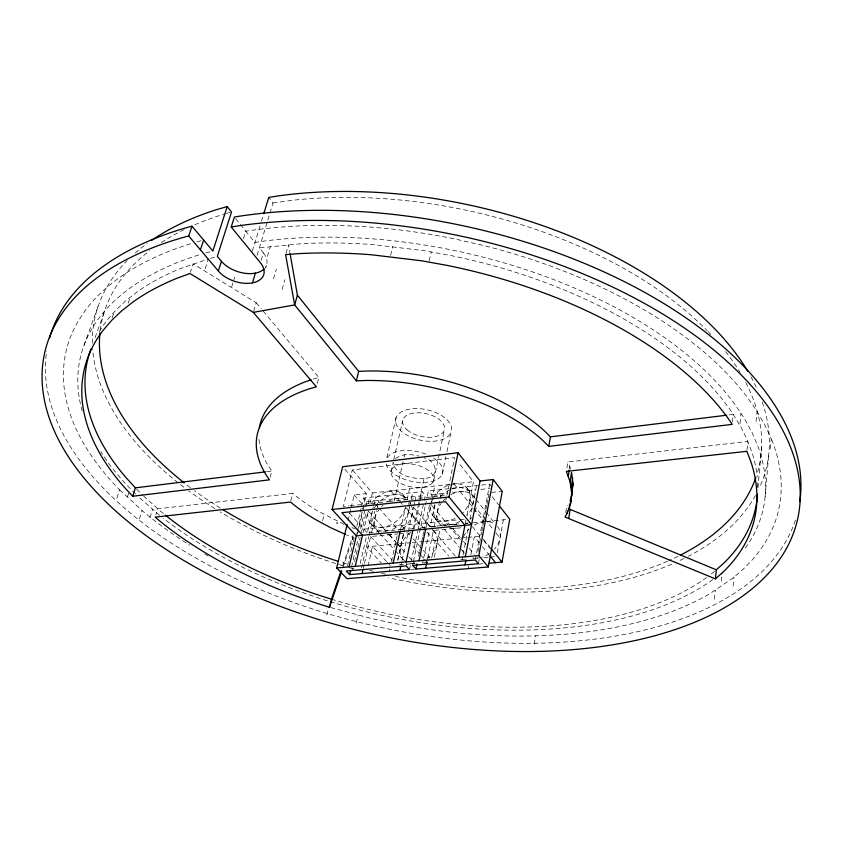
<?xml version="1.0" encoding="UTF-8"?>
<svg xmlns="http://www.w3.org/2000/svg" width="843" height="843" viewBox="0 0 843 843"><rect width="100%" height="100%" fill="white"/><g stroke="black" fill="none" stroke-linecap="round" stroke-linejoin="round"><path stroke-width="0.63" stroke-dasharray="4.21 3.16" d="M765.117 496.727L768.9 452.796M770.397 448.602L771.25 438.676L764.675 424.598L756.382 410.393A364.987 194.343 12.4 0 0 480.953 244.849L453.861 238.748A364.987 194.343 12.4 0 0 245.756 231.203L234.375 217.062M757.983 487.76L761.661 446.105M756.087 421.511L757.014 411.479M733.115 586.18L733.979 577.107M746.982 450.067L747.804 441.437L567.855 461.985L566.528 470.215M739.996 423.439L740.976 413.439M721.271 581.301L722.177 572.228M714.411 599.225L715.317 590.269M732.462 421.879L733.22 414.398L727.994 415.041M569.446 469.056L569.826 466.716L567.855 461.985M565.737 512.439L566.475 507.865L568.034 505.073M534.22 644.157L535.579 635.864L553.503 635.074A364.987 194.343 12.4 0 0 709.511 593.894L732.683 578.224L742.852 569.468A364.987 194.343 12.4 0 0 771.25 438.676M497.328 552.766L503.345 519.825M475.241 559.994L489.657 484.198L428.434 490.921L426.516 499.91M478.002 551.48L479.456 543.819M479.699 542.544L480.426 538.719M481.153 534.884L481.638 532.333M481.88 531.048L482.607 527.212M482.849 525.937L483.576 522.102M483.819 520.826L484.788 515.716M485.031 514.441L485.758 510.605M486 509.32L486.727 505.494M486.969 504.209L487.939 499.098M488.181 497.823L488.908 493.987M478.402 563.767L479.372 558.646M475.315 511.722L476.042 507.981L484.04 517.992M468.192 568.625L468.687 566.085M470.889 554.61L474.314 536.78L479.203 542.744M462.09 559.857L462.839 556.032M463.081 554.757L468.56 526.685M470.036 519.109L476.558 485.642M465.42 522.797L465.916 520.268M466.906 515.252L473.492 481.722L458.56 462.659M445.842 500.447L446.368 497.886M446.895 495.336L454.64 457.644L352.258 469.92L343.364 506.485L348.58 505.926M434.324 557.086L440.194 528.508M431.711 558.034L435.346 540.405L448.761 556.085M422.585 563.261L423.376 559.478M423.639 558.214L429.445 530.468M448.35 524.915L430.236 526.685L434.872 504.504M436.663 495.969L437.939 489.878M442.217 474.293L445.905 456.653M446.959 451.606L450.91 432.701A28.504 15.543 12.4 0 0 415.494 408.57A28.504 15.543 12.4 0 0 404.419 433.544A28.504 15.543 12.4 0 0 450.91 432.701M426.642 563.177L427.422 559.404M427.686 558.15L433.439 530.458L461.964 527.697M434.208 526.759L439.804 499.794M440.057 498.582L441.068 493.713M426.221 526.643L431.69 500.668M431.953 499.446L434.777 486.021M412.606 565.347L413.144 562.787M413.418 561.501L425.157 506.327M425.43 505.041L426.252 501.195M433.839 479.751L444.461 429.624M418.602 556.222L419.414 552.386M419.688 551.101L420.499 547.255M420.762 545.979L421.574 542.133M421.848 540.858L422.659 537.012M422.933 535.726L423.744 531.891M424.008 530.605L429.424 504.989M431.047 497.307L431.584 494.746L428.434 490.921M409.466 569.573L410.836 563.187M411.099 561.902L417.654 531.227M417.928 529.941L423.934 501.817M424.208 500.542L425.293 495.431L422.132 491.617L363.544 498.055L361.426 507.012M413.112 529.141L418.002 506.432M418.276 505.168L424.04 478.413C440.436 478.181 437.285 461.026 424.113 457.907M406.157 565.906L406.705 563.335M414.145 528.761L419.93 501.859M420.204 500.584L422.132 491.617M400.952 565.39L401.774 561.638M402.037 560.395L413.555 507.307M413.818 506.106L414.598 502.481M414.861 501.269L415.915 496.443M397.696 559.963L403.523 533.292M397.907 560.469L409.55 507.159M409.814 505.958L412.722 492.649M389.213 571.596L389.772 569.078M391.437 561.533L397.822 532.607M400.372 530.384L405.515 507.001M407.116 499.741L409.519 488.835M394.229 501.005L403.08 461.606M404.103 457.054L404.619 454.767L405.609 454.662L411.005 454.63L418.845 456.063M356.252 623.167L358.096 615.116M391.047 471.795L393.207 462.47M393.755 459.656L402.648 420.71M368.033 566.022L372.553 546.253L386.526 561.543M360.182 563.567L366.41 536.685M401.468 525.431L404.745 529.183L367.306 532.85L373.312 506.97M373.607 505.695L375.683 496.717M396.126 417.612L386.537 459.087A28.968 15.142 12.4 0 1 427.559 454.862M361.584 567.792L368.781 536.643M369.076 535.368L374.661 511.174M363.28 568.456L364.165 564.62M364.461 563.345L370.635 536.517L397.98 533.872M371.478 532.881L376.589 510.689M376.884 509.404L378.95 500.457M363.091 532.829L368.201 510.932L371.521 514.662M369.887 503.745L372.406 492.965L352.258 469.92M429.182 260.824L431.247 251.952M357.495 534.114L362.585 512.47M362.89 511.195L363.786 507.381M351.52 566.939L358.423 537.549M360.53 528.603L365.335 508.16M365.63 506.875L366.831 501.764L363.544 498.055M352.479 570.49L353.069 567.971M354.545 561.67L360.151 537.718M361.341 532.681L366.062 512.512M368.128 503.692L369.603 497.391M352.595 539.32L353.175 536.865M347.506 565.906L352.954 542.86M353.249 541.575L354.165 537.739M356.884 526.222L361.12 508.297M356.347 535.874L357.253 532.038M357.558 530.763L366.305 493.64L344.334 468.666M348.043 520.595L350.804 509.067M351.109 507.792L354.186 494.989L366.305 493.64M326.884 614.99L328.812 606.949M322.595 520.732L324.123 514.567M390.604 255.376L392.806 246.546M290.835 500.837L292.795 493.397L157.725 508.814L155.871 514.757M317.295 383.333L318.854 377.485L262.047 309.729M270.108 477.349L271.815 471.079L268.843 466.685A159.843 83.868 12.4 0 1 258.812 436.4M282.057 289.402L284.881 279.644M285.977 253.374L288.506 244.702L289.876 252.468M273.49 278.854L276.378 269.075M267.379 256.388L270.329 246.514M265.671 268.032L266.409 265.587M253.69 311.151L256.198 302.753L193.142 263.848L190.36 272.3M261.151 260.287L263.374 252.911L259.349 247.916L301.394 243.701A342.121 181.772 12.4 0 1 373.976 244.691L424.292 250.698L449.561 255.271A342.121 181.772 12.4 0 1 732.662 413.481L740.712 426.706L747.183 439.825L752.093 452.775A342.121 181.772 12.4 0 1 757.214 476.759M257.104 255.292L269.581 214.227M269.96 212.973L272.995 202.994L268.748 197.483M252.32 251.088L261.088 222.478M261.467 221.224L263.385 214.976M231.709 286.81L234.712 277.136M243.437 238.622L245.756 231.203L254.965 242.468L263.733 241.109A349.729 185.945 12.4 0 1 735.665 405.409L744.643 418.982L751.998 432.48L757.731 445.842A349.729 185.945 12.4 0 1 743.663 550.184M149.97 517.707L152.583 509.404M139.464 518.877L142.098 510.605M205.186 268.696L208.326 258.991L180.149 268.675A342.121 181.772 12.4 0 0 136.682 292.258L125.101 301.383L115.006 311.014L106.387 321.109A342.121 181.772 12.4 0 0 99.263 331.594M127.462 496.864L129.4 490.879M116.882 498.213L119.632 489.857A364.987 194.343 12.4 0 1 77.883 321.636L85.333 310.329A364.987 194.343 12.4 0 1 191.919 243.364M342.827 565.569L352.943 535.705M342.943 567.729L353.206 537.507L346.589 534.905M128.168 303.217L130.222 297.347M112.161 317.737L114.216 311.931M95.059 337.674L104.216 312.131M84.037 345.24L99.042 303.743M395.462 458.508L400.014 455.789L404.619 454.767M210.518 258.337L215.977 256.693M313.301 379.087L318.854 377.485M205.945 252.942L212.868 251.066M272.995 202.994L291.931 200.36A336.568 186.419 12.4 0 1 707.203 330.677M266.62 471.722L271.815 471.079M372.406 492.965L473.492 481.722M366.831 501.764L425.293 495.431M431.584 494.746L447.454 493.018M452.565 492.47L475.737 489.952M480.921 489.393L490.068 488.403M349.887 505.789L377.274 502.839M378.581 502.691L387.706 501.711M389.013 501.574L413.491 498.93M418.634 498.382L444.324 495.61M491.775 492.428L502.249 491.311M363.955 529.151L458.782 519.741M460.004 519.615L464.936 519.13M458.824 523.882L449.646 524.789L446.463 520.963M465.368 523.25L467.991 522.987M399.571 529.973L404.345 529.509M409.519 529.004L415.968 528.371M426.347 527.36L422.427 527.739L405.683 508.224M431.574 526.843L436.8 526.338M442.017 525.821L447.233 525.315M452.438 524.81L458.95 524.167M465.462 523.535L467.97 523.292M472.986 522.797L484.282 521.691M486.822 521.448L507.191 519.457M399.224 533.756L408.001 532.913L409.687 534.841M398.317 543.861L366.42 546.833L381.321 563.019M399.603 543.735L409.909 542.776L419.287 553.44M412.459 542.544L423.903 541.469M425.167 541.354L460.025 538.108M461.321 537.992L466.516 537.507M467.823 537.381L480.91 536.159M399.192 564.842L414.84 563.503L412.28 560.616M423.471 562.755L429.635 562.228M460.889 559.531L464.693 559.204M473.576 558.445L477.38 558.119L474.925 555.158M483.808 557.56L488.951 557.118M490.226 557.012L495.368 556.57M410.499 569.805L414.313 569.489M478.887 564.051L482.733 563.735M424.04 478.413C412.68 479.087 395.704 475.705 393.112 462.744M331.457 599.152L337.748 601.112A342.121 181.772 12.4 0 0 706.55 577.55M330.698 607.54L369.076 617.887A364.987 194.343 12.4 0 0 535.579 635.864M351.942 527.613L355.251 528.909M343.997 524.283L317.663 510.911A159.843 83.868 12.4 0 1 297.663 497.359L292.795 493.397M159.612 515.315L139.232 497.475M119.632 489.857L143.004 511.395A364.987 194.343 12.4 0 0 189.801 545.126M136.587 489.14L142.752 495.168M143.637 496.021L158.495 509.499A342.121 181.772 12.4 0 0 164.438 514.399M135.533 493.966L126.018 484.219A349.729 185.945 12.4 0 1 100.854 451.816M387.401 562.492L390.899 566.317M349.371 513.102L367.306 532.85M370.635 536.517L392.258 560.31M370.625 523.24L373.965 526.949M377.274 530.647L378.992 532.555M379.856 533.514L394.461 549.773M395.314 550.732L403.049 559.341M354.186 494.989L364.092 506.106M374.819 518.361L385.946 530.848M389.371 534.694L396.21 542.376M397.064 543.335L400.488 547.17M382.585 527.296L385.904 531.027M389.203 534.725L396.041 542.397M396.895 543.356L405.441 552.945M408.866 556.78L411.426 559.657M420.141 554.409L423.555 558.298M424.408 559.267L427.822 563.145M376.136 504.809L377.843 506.759M378.697 507.728L398.37 530.099M413.07 538.709L422.354 549.341M423.197 550.31L429.951 558.045M390.846 490.911L394.092 494.693M397.316 498.466L398.992 500.415M399.824 501.385L402.332 504.314M406.326 507.95L408.76 510.795M411.985 514.557L423.681 528.203M427.022 532.112L437.053 543.809M427.011 522.892L430.236 526.685M433.439 530.458L455.852 556.823M402.849 494.736L406.073 498.529A21.444 15.406 -41.2 0 0 376.758 504.546M413.449 507.201L430.099 526.78M430.931 527.76L434.261 531.68M433.829 516.854L437.022 520.668M444.335 529.362L459.172 547.033M459.993 548.013L464.114 552.924M256.198 302.753L261.204 308.728M452.807 528.582L460.183 537.444M463.45 541.385L465.916 544.336M469.193 548.266L474.103 554.178M434.113 508.16L430.921 504.335A21.971 16.07 -39.2 0 0 455.789 518.024M437.285 511.954L447.96 524.767M448.782 525.758L460.289 539.552M482.47 546.728L488.993 554.694M483.345 539.162L489.836 547.139M472.417 526.685L480.499 536.612M483.734 540.584L490.194 548.519M469.857 500.236L472.955 504.125M484.83 518.993L492.828 529.004M496.021 533.008L500.025 538.024M454.008 483.882L457.127 487.77M460.225 491.638L473.049 507.665M473.861 508.666L483.482 520.689M466.695 487.739L469.783 491.648M472.86 495.526L475.252 498.54M476.042 499.541L485.61 511.606M486.4 512.607L494.367 522.66M492.323 496.79L498.656 504.936M489.657 484.198L491.922 487.138M569.826 466.716L570.511 468.993M208.116 555.99A364.987 194.343 12.4 0 1 204.828 554.114M196.935 241.878A364.987 194.343 12.4 0 1 202.046 240.445M712.83 579.605A349.729 185.945 12.4 0 1 345.103 606.096L327.653 600.922A349.729 185.945 12.4 0 1 163.437 518.35M82.203 411.015A349.729 185.945 12.4 0 1 201.34 254.186M714.674 571.28A342.121 181.772 12.4 0 1 710.681 574.462M757.667 482.881A342.121 181.772 12.4 0 1 757.773 487.728M745.739 382.48A336.568 186.419 12.4 0 1 756.751 474.904M678.078 556.306A336.568 186.419 12.4 0 1 668.71 560.69M667.508 561.206A336.568 186.419 12.4 0 1 395.525 576.401M385.641 574.22A336.568 186.419 12.4 0 1 380.709 573.071M373.344 571.28A336.568 186.419 12.4 0 1 369.666 570.342M346.568 563.904A336.568 186.419 12.4 0 1 340.551 562.06M220.371 508.076A336.568 186.419 12.4 0 1 194.659 490.774M190.423 487.633A336.568 186.419 12.4 0 1 185.239 483.65M100.264 330.193A336.568 186.419 12.4 0 1 149.654 250.729M161.276 242.531A336.568 186.419 12.4 0 1 184.512 229.486M194.796 224.786A336.568 186.419 12.4 0 1 225.207 213.764M226.451 213.395A336.568 186.419 12.4 0 1 230.213 212.299M708.12 331.615A336.568 186.419 12.4 0 1 710.839 334.45M725.644 351.605A336.568 186.419 12.4 0 1 740.08 372.406M762.251 402.016A344.039 190.687 12.4 0 1 759.395 487.865M755.528 495.431A344.039 190.687 12.4 0 1 688.383 556.275M683.842 558.582A344.039 190.687 12.4 0 1 677.298 561.691M671.723 564.167A344.039 190.687 12.4 0 1 388.718 577.792M353.786 568.962A344.039 190.687 12.4 0 1 350.077 567.897M342.701 565.695A344.039 190.687 12.4 0 1 220.381 511.986M214.902 508.624A344.039 190.687 12.4 0 1 188.779 490.921M183.827 487.212A344.039 190.687 12.4 0 1 92.688 349.202M92.403 343.133A344.039 190.687 12.4 0 1 127.188 260.624M135.28 253.005A344.039 190.687 12.4 0 1 147.272 243.437M750.987 376.874A344.039 190.687 12.4 0 1 757.267 389.445M433.724 458.171A28.968 15.142 12.4 0 1 427.612 482.217A28.968 15.142 12.4 0 1 386.242 464.04M263.374 252.911A25.659 15.385 18.5 0 1 265.45 267.368M795.413 520.152A384.166 204.954 12.4 0 1 375.23 626.128A384.166 204.954 12.4 0 1 46.713 351.088M432.775 530.321A20.854 15.364 -41.2 0 1 427.296 558.456M414.84 563.503A20.854 15.364 -41.2 0 1 410.225 563.293M404.503 560.732A20.854 15.364 -41.2 0 1 411.047 532.144M418.802 528.435A20.854 15.364 -41.2 0 1 425.905 527.739M497.454 526.453A21.286 16.017 -39.1 0 1 494.356 549.151M489.33 553.609A21.286 16.017 -39.1 0 1 482.459 557.054M481.195 557.434A21.286 16.017 -39.1 0 1 472.554 557.908M464.272 553.103A21.286 16.017 -39.1 0 1 462.67 550.384M463.481 536.78A21.286 16.017 -39.1 0 1 469.119 528.993M474.377 525.02A21.286 16.017 -39.1 0 1 493.334 523.176M411.447 505.737A21.381 15.395 -41.2 0 1 400.994 530.142M391.679 534.336A21.381 15.395 -41.2 0 1 385.641 534.725M378.739 532.038A21.381 15.395 -41.2 0 1 378.707 509.983M381.51 506.632A21.381 15.395 -41.2 0 1 383.112 505.105M387.559 501.848A21.381 15.395 -41.2 0 1 406.052 499.857M409.287 502.312A21.381 15.395 -41.2 0 1 410.509 503.914M471.606 517.57A21.834 16.059 -39.2 0 1 470.162 519.32M455.905 528.055A21.834 16.059 -39.2 0 1 450.299 528.666M441.774 525.874A21.834 16.059 -39.2 0 1 441.089 503.419M443.165 500.816A21.834 16.059 -39.2 0 1 445.557 498.434M451.089 494.567A21.834 16.059 -39.2 0 1 475.21 499.003M371.51 503.419A21.507 15.406 -41.2 0 1 391.152 490.879A21.507 15.406 -41.2 0 1 405.62 500.173M405.22 508.203A21.507 15.406 -41.2 0 1 382.1 527.339A21.507 15.406 -41.2 0 1 368.201 510.932M433.587 497.602A21.971 16.07 -39.2 0 1 464.156 485.758A21.971 16.07 -39.2 0 1 461.469 514.061M431.595 501.912A21.971 16.07 -39.2 0 1 432.585 499.499M452.006 488.94A21.897 16.07 -39.2 0 1 471.606 494.072A21.897 16.07 -39.2 0 1 467.054 515.484M459.941 521.311A21.897 16.07 -39.2 0 1 438.676 522.144A21.897 16.07 -39.2 0 1 435.757 503.334M440.794 496.169A21.897 16.07 -39.2 0 1 450.994 489.319M408.581 502.944A21.444 15.406 -41.2 0 1 388.518 530.595A21.444 15.406 -41.2 0 1 372.69 511.1M374.239 508.076A21.444 15.406 -41.2 0 1 376.073 505.4M432.765 482.523C425.894 489.625 414.535 487.971 405.915 485.547A21.792 11.286 12.4 0 1 392.079 468.856A21.792 11.286 12.4 0 1 419.171 465.81A21.792 11.286 12.4 0 1 432.765 482.523M407.053 429.856A21.381 11.654 12.4 0 0 443.112 432.417A21.381 11.654 12.4 0 0 420.583 412.849A21.381 11.654 12.4 0 0 407.053 429.856"/><path stroke-width="1.26" d="M571.596 492.839C571.733 501.311 569.489 509.804 565.01 517.012L715.401 578.888L723.094 572.081A343.333 180.718 12.4 0 0 751.187 462.596L746.866 451.3L566.338 471.385L570.058 481.764L571.596 492.839L573.071 483.545L571.554 472.407L570.058 481.764M573.071 483.545L570.574 503.408M715.401 578.888L716.329 569.805L724 562.945A342.121 181.772 12.4 0 0 757.551 494.103M567.086 513.313L567.455 511.027M571.154 487.349L572.639 478.023M569.13 508.455L569.868 503.851M570.226 501.553L570.595 499.246M568.709 518.529L570.153 509.393M568.308 476.095L569.257 470.236M548.782 446.358L544.167 441.721A160.391 83.362 12.4 0 0 364.576 380.52L356.326 380.846L294.66 304.924L285.608 254.618L298.548 253.638A343.333 180.718 12.4 0 1 371.384 254.765L421.911 260.824L447.275 265.429A343.333 180.718 12.4 0 1 731.65 423.46L732.209 424.366L548.782 446.358L550.405 436.853L545.811 432.196A159.843 83.868 12.4 0 0 366.916 371.036L358.686 371.384L297.41 295.208L290.108 253.764M489.13 563.198L502.017 562.112L509.752 519.204L499.446 505.958M347.116 524.43L336.663 567.95L347 578.677L488.255 566.97L502.249 491.311L493.218 479.519L480.036 480.984L458.076 452.733L342.648 466.748L332.079 509.499L356.347 535.874L471.564 524.673L449.024 496.98L458.076 452.733M488.255 566.97L478.835 555.6L493.218 479.519M465.03 564.894L466.01 559.805M465.336 556.77L480.036 480.984M458.634 557.36L464.925 525.326L445.589 501.722L341.858 512.681L362.522 535.273L355.261 566.338M425.599 568.214L426.642 563.177M419.024 560.795L425.694 529.141M415.894 569.036L412.606 565.347L475.241 559.994L478.402 563.767L415.894 569.036L416.979 563.914M406.052 561.923L412.849 530.384M399.877 570.384L400.688 566.633M393.196 563.04L400.098 531.627M362.1 573.567L362.985 569.731M349.729 574.61L346.294 571.017L406.157 565.906L409.466 569.573L349.729 574.61L350.625 570.774M349.044 566.875L356.347 535.874M345.419 534.399L330.509 527.634L315.493 519.53A160.391 83.362 12.4 0 1 295.398 506.032L290.508 502.07L155.123 517.138L155.902 517.813A343.333 180.718 12.4 0 0 318.749 603.904L329.508 607.255L331.457 599.152L341.141 570.542M356.326 380.846L358.686 371.384M297.41 295.208L294.66 304.924L253.332 312.353L189.96 273.511L176.946 278.285A343.333 180.718 12.4 0 0 133.405 301.689L121.813 310.74L111.708 320.319L103.099 330.34A343.333 180.718 12.4 0 0 124.09 486.991L132.678 496.242L269.423 479.846L266.43 475.473A160.391 83.362 12.4 0 1 309.697 388.749L316.367 386.842L253.332 312.353M571.175 497.222L572.039 494.167M252.447 282.858L255.387 273.132M263.764 213.732L268.748 197.483L277.379 196.029A344.039 190.687 12.4 0 1 747.804 371.31M799.786 501.574A384.166 204.954 12.4 0 0 625.769 282.363A384.166 204.954 12.4 0 0 236.451 216.672L234.375 217.062L231.214 226.988L260.413 262.753A25.764 15.311 18.4 0 1 252.605 282.837A25.764 15.311 18.4 0 1 218.358 271.024L221.446 261.298L217.315 256.377L231.53 211.962L227.21 206.588L215.829 209.854A344.039 190.687 12.4 0 0 151.592 240.381M132.678 496.242L135.396 487.844L126.85 478.561A342.121 181.772 12.4 0 1 90.907 349.034M227.21 206.588L212.868 251.066L191.993 226.177L190.181 226.619A384.166 204.954 12.4 0 0 49.495 338.254M200.423 249.834L203.637 240.055M231.214 226.988L233.3 226.609A385.536 203.774 12.4 0 1 799.87 486.084A385.536 203.774 12.4 0 1 263.058 599.647A385.536 203.774 12.4 0 1 186.893 236.43L188.706 235.987L191.993 226.177M329.508 607.255L341.689 571.428M135.396 487.844L265.324 471.88M550.405 436.853L726.687 415.199M332.079 509.499L449.024 496.98M336.663 567.95L478.835 555.6M331.457 599.152L320.719 595.801A342.121 181.772 12.4 0 1 165.439 515.21M568.308 508.624L716.329 569.805M336.789 522.86L337.485 523.218M188.706 235.987L218.358 271.024M489.815 555.685L495.526 562.66M490.647 548.14L502.017 562.112M755.918 477.391A336.568 186.419 12.4 0 1 680.364 555.158M338.148 561.312A336.568 186.419 12.4 0 1 222.51 509.404M184.217 482.849A336.568 186.419 12.4 0 1 99.969 332.806M259.349 427.949A159.843 83.868 12.4 0 1 311.078 379.771M264.112 268.98A25.659 15.385 18.5 0 1 221.446 261.298"/></g></svg>
